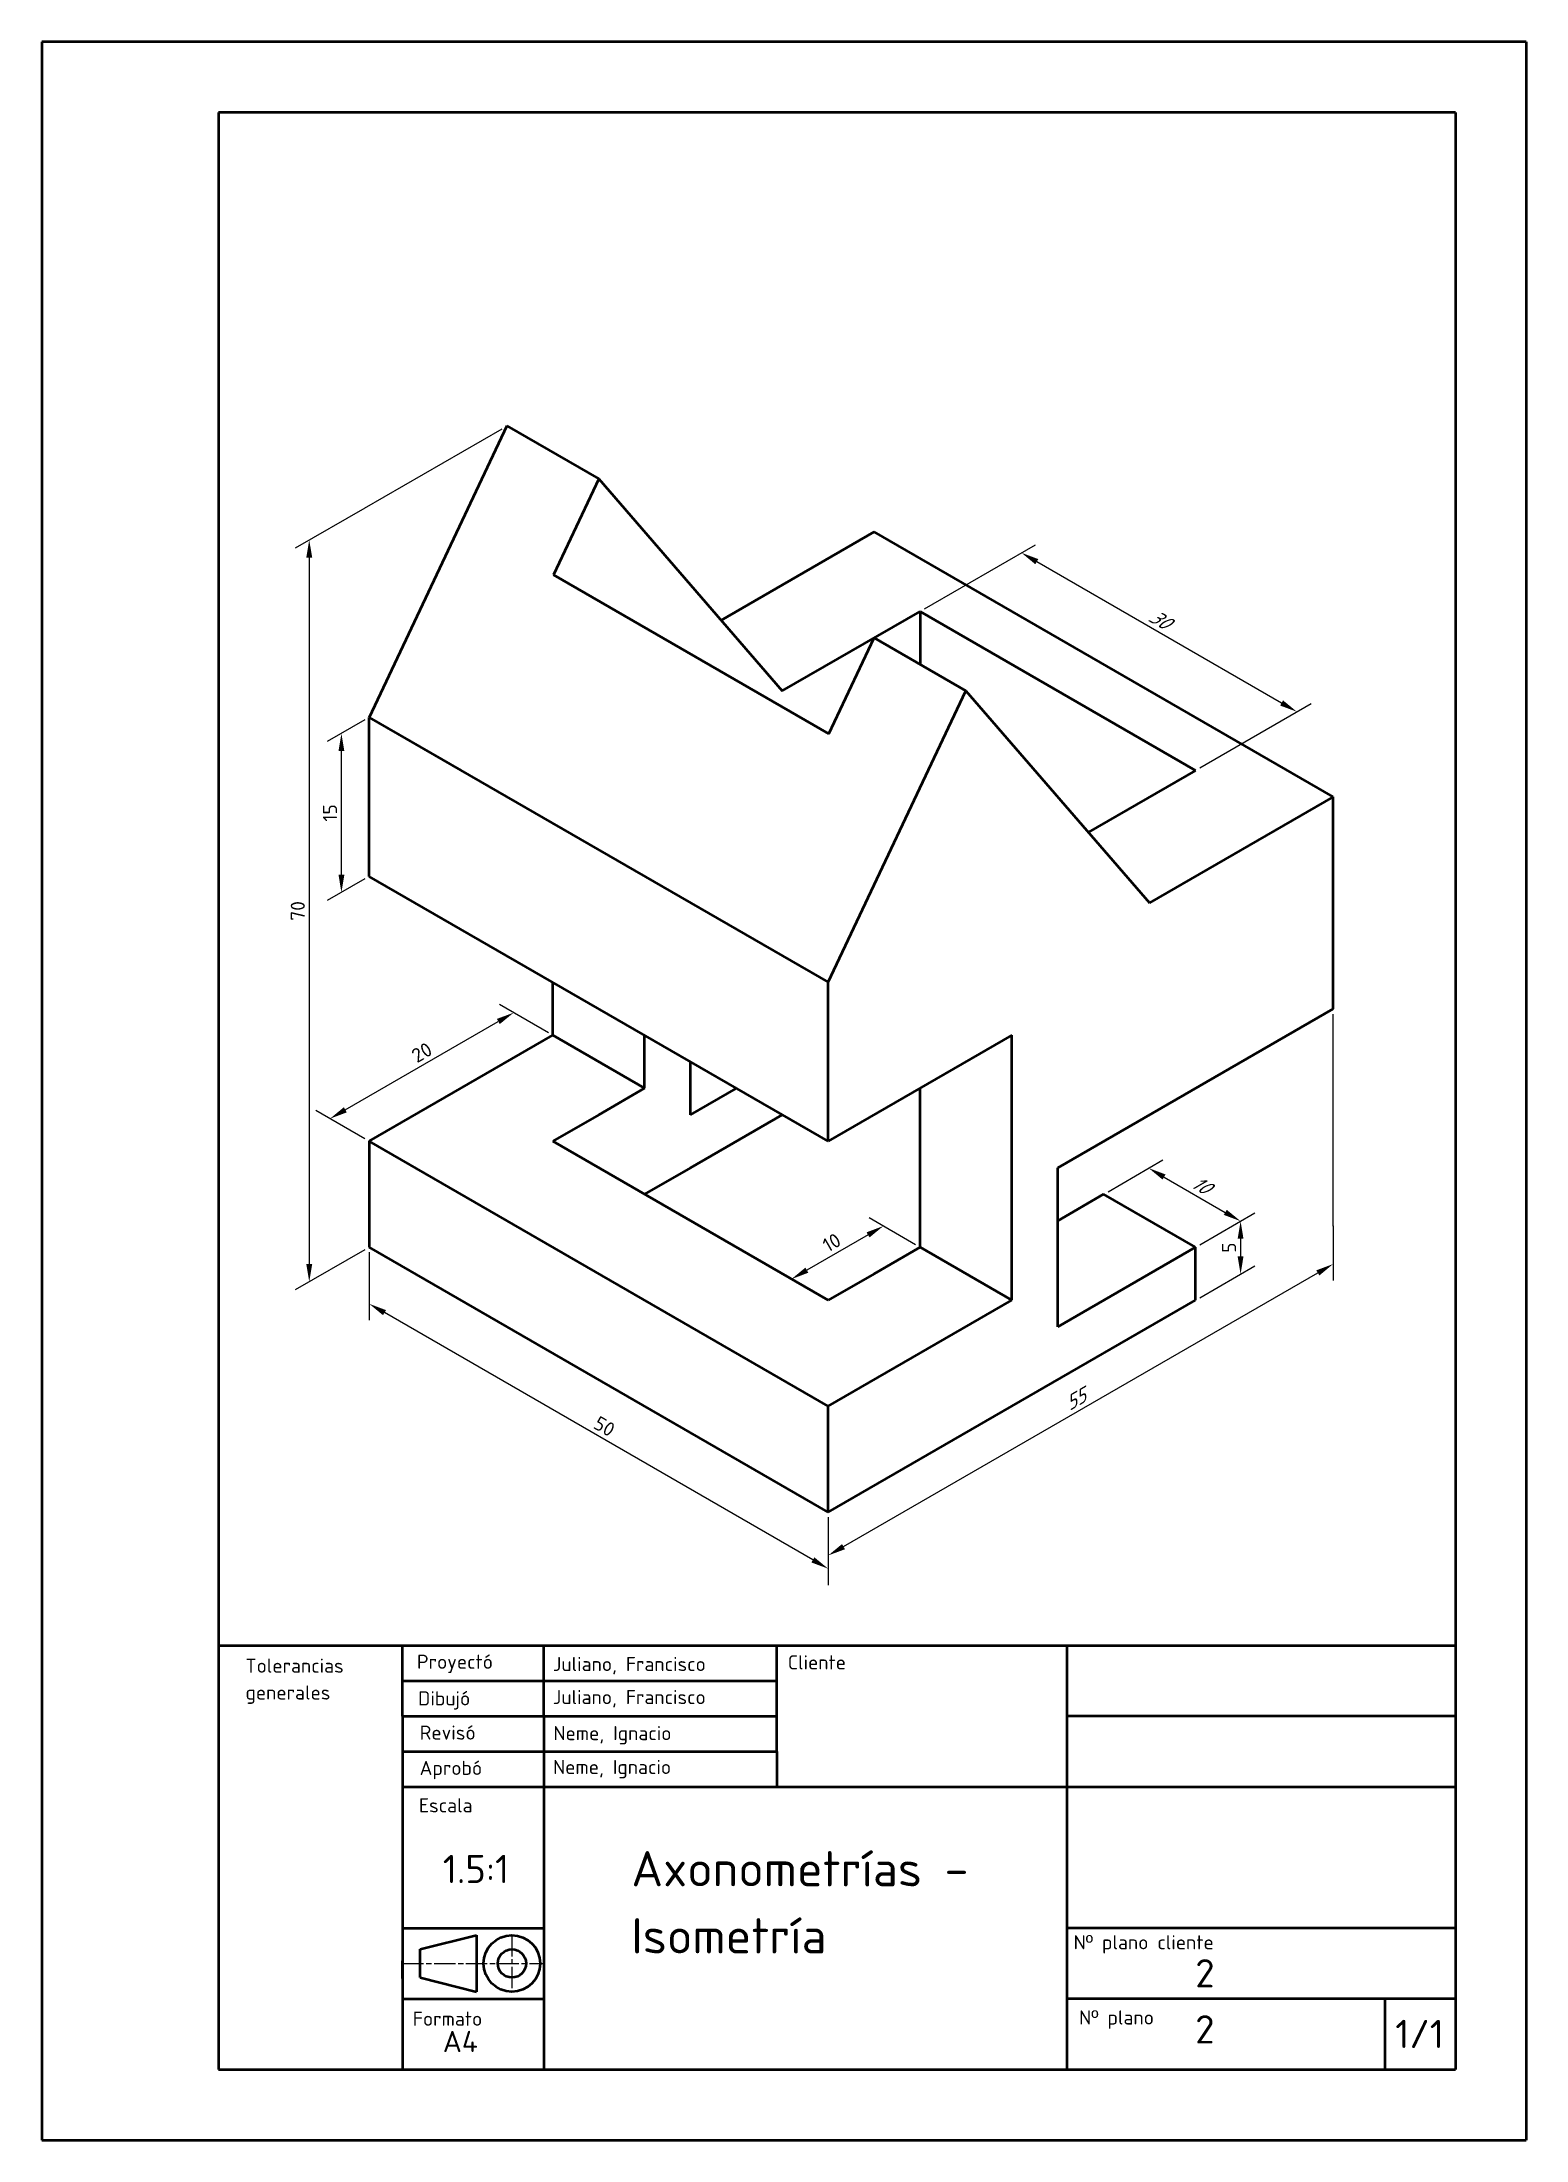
# Model space of a CAD drawing. Header units: millimetres. Extents: x 2667 to 2877, y 1860 to 2157.
import ezdxf

# ---------------------------------------------------------------- set-up
doc = ezdxf.new("R2010")
doc.units = ezdxf.units.MM
doc.header["$LTSCALE"] = 0.125
doc.linetypes.add('ACAD_ISO08W100', pattern=[36, 24, -3, 6, -3])
doc.layers.get('0').update_dxf_attribs({"lineweight": 50})
doc.layers.add('Capa1', color=7, linetype='Continuous')
doc.layers.add('capaCotas', color=7, linetype='Continuous', lineweight=25)
doc.styles.add('+30', font='isocpeur.ttf', dxfattribs={"oblique": 30, "height": 2})
doc.styles.add('-30', font='isocpeur.ttf', dxfattribs={"height": 2})
doc.styles.get("Standard").update_dxf_attribs({"font": 'isocpeur.ttf', "height": 2})
doc.dimstyles.new('ISO-25', dxfattribs={"dimtxt": 2, "dimasz": 2.5, "dimexe": 2, "dimexo": 0.625, "dimtad": 1, "dimlfac": 0.666667, "dimtxsty": 'Standard', "dimcen": 2.5, "dimclrt": 256, "dimadec": 0, "dimazin": 0, "dimtfac": 1, "dimtmove": 0, "dimatfit": 3, "dimfxl": 1, "dimtfillclr": 256, "dimlwd": -1, "dimlwe": -1, "dimarcsym": 0})

# ---------------------------------------------------------------- blocks, each defined once
blk = doc.blocks.new('*D32')
at = {"layer": 'capaCotas', "color": 0, "transparency": 16777216}
for p, q in [((2849.44, 1989.91), (2849.44, 1982.19)), ((2780.16, 1944.5), (2847.28, 1983.25)), ((2778, 1948.66), (2778, 1940.94))]:
    blk.add_line(p, q, dxfattribs=at)
for points in [[(2847.07, 1983.61), (2847.49, 1982.88), (2849.44, 1984.5)], [(2779.95, 1944.86), (2780.37, 1944.13), (2778, 1943.25)]]:
    blk.add_solid(points, dxfattribs=at)
at = {"layer": 'Defpoints', "color": 0, "transparency": 16777216}
for p in [(2849.44, 1990.63), (2849.44, 1984.5), (2778, 1949.38)]:
    blk.add_point(p, dxfattribs=at)
at = {"layer": 'capaCotas', "transparency": 16777216, "insert": (2812.91, 1965.28), "char_height": 2, "attachment_point": 5, "rotation": 30, "style": '+30'}
blk.add_mtext('55', dxfattribs=at)
blk = doc.blocks.new('*D33')
at = {"layer": 'capaCotas', "color": 0, "transparency": 16777216}
for p, q in [((2713.04, 1986.16), (2713.04, 1976.56)), ((2775.83, 1942.62), (2715.21, 1977.62)), ((2778, 1948.66), (2778, 1939.06))]:
    blk.add_line(p, q, dxfattribs=at)
for points in [[(2715.42, 1977.98), (2715, 1977.26), (2713.04, 1978.87)], [(2776.04, 1942.98), (2775.62, 1942.26), (2778, 1941.37)]]:
    blk.add_solid(points, dxfattribs=at)
at = {"layer": 'Defpoints', "color": 0, "transparency": 16777216}
for p in [(2713.04, 1986.88), (2713.04, 1978.87), (2778, 1949.38)]:
    blk.add_point(p, dxfattribs=at)
at = {"layer": 'capaCotas', "transparency": 16777216, "insert": (2746.33, 1961.52), "char_height": 2, "attachment_point": 5, "rotation": 330, "style": '-30'}
blk.add_mtext('50', dxfattribs=at)
blk = doc.blocks.new('*D34')
at = {"layer": 'capaCotas', "color": 0, "transparency": 16777216}
for p, q in [((2830.58, 1987.24), (2838.35, 1991.73)), ((2836.35, 1988.07), (2836.35, 1985.57)), ((2830.58, 1979.74), (2838.35, 1984.23))]:
    blk.add_line(p, q, dxfattribs=at)
for points in [[(2835.93, 1988.07), (2836.76, 1988.07), (2836.35, 1990.57)], [(2835.93, 1985.57), (2836.76, 1985.57), (2836.35, 1983.07)]]:
    blk.add_solid(points, dxfattribs=at)
at = {"layer": 'Defpoints', "color": 0, "transparency": 16777216}
for p in [(2829.96, 1986.88), (2836.35, 1983.07), (2829.96, 1979.38)]:
    blk.add_point(p, dxfattribs=at)
at = {"layer": 'capaCotas', "transparency": 16777216, "insert": (2834.72, 1986.82), "char_height": 2, "attachment_point": 5, "rotation": 90, "style": '-30'}
blk.add_mtext('5', dxfattribs=at)
blk = doc.blocks.new('*D35')
at = {"layer": 'capaCotas', "color": 0, "transparency": 16777216}
for p, q in [((2817.59, 1994.74), (2825.36, 1999.23)), ((2825.52, 1996.82), (2834.18, 1991.82)), ((2830.58, 1987.24), (2838.35, 1991.73))]:
    blk.add_line(p, q, dxfattribs=at)
for points in [[(2825.73, 1997.18), (2825.31, 1996.46), (2823.36, 1998.07)], [(2834.39, 1992.18), (2833.97, 1991.46), (2836.35, 1990.57)]]:
    blk.add_solid(points, dxfattribs=at)
at = {"layer": 'Defpoints', "color": 0, "transparency": 16777216}
for p in [(2816.97, 1994.38), (2836.35, 1990.57), (2829.96, 1986.88)]:
    blk.add_point(p, dxfattribs=at)
at = {"layer": 'capaCotas', "transparency": 16777216, "insert": (2830.67, 1995.73), "char_height": 2, "attachment_point": 5, "rotation": 330, "style": '+30'}
blk.add_mtext('10', dxfattribs=at)
blk = doc.blocks.new('*D36')
at = {"layer": 'capaCotas', "color": 0, "transparency": 16777216}
for p, q in [((2791.61, 2077.24), (2807.35, 2086.33)), ((2807.51, 2083.93), (2842.15, 2063.93)), ((2830.58, 2054.74), (2846.32, 2063.83))]:
    blk.add_line(p, q, dxfattribs=at)
for points in [[(2807.72, 2084.29), (2807.3, 2083.56), (2805.35, 2085.18)], [(2842.36, 2064.29), (2841.95, 2063.56), (2844.32, 2062.68)]]:
    blk.add_solid(points, dxfattribs=at)
at = {"layer": 'Defpoints', "color": 0, "transparency": 16777216}
for p in [(2790.99, 2076.88), (2844.32, 2062.68), (2829.96, 2054.38)]:
    blk.add_point(p, dxfattribs=at)
at = {"layer": 'capaCotas', "transparency": 16777216, "insert": (2824.83, 2075.8), "char_height": 2, "attachment_point": 5, "rotation": 330, "style": '+30'}
blk.add_mtext('30', dxfattribs=at)
blk = doc.blocks.new('*D37')
at = {"layer": 'capaCotas', "color": 0, "transparency": 16777216}
for p, q in [((2712.42, 2091.52), (2702.56, 2085.83)), ((2704.56, 2084.49), (2704.56, 1984.49)), ((2712.42, 1986.52), (2702.56, 1980.83))]:
    blk.add_line(p, q, dxfattribs=at)
for points in [[(2704.14, 2084.49), (2704.98, 2084.49), (2704.56, 2086.99)], [(2704.14, 1984.49), (2704.98, 1984.49), (2704.56, 1981.99)]]:
    blk.add_solid(points, dxfattribs=at)
at = {"layer": 'Defpoints', "color": 0, "transparency": 16777216}
for p in [(2713.04, 2091.88), (2713.04, 1986.88), (2704.56, 1981.99)]:
    blk.add_point(p, dxfattribs=at)
at = {"layer": 'capaCotas', "transparency": 16777216, "insert": (2702.94, 2034.49), "char_height": 2, "attachment_point": 5, "rotation": 90, "style": '-30'}
blk.add_mtext('70', dxfattribs=at)
blk = doc.blocks.new('*D38')
at = {"layer": 'capaCotas', "color": 0, "transparency": 16777216}
for p, q in [((2738.4, 2017.24), (2731.48, 2021.24)), ((2709.66, 2006.33), (2731.31, 2018.83)), ((2712.42, 2002.24), (2705.5, 2006.24))]:
    blk.add_line(p, q, dxfattribs=at)
for points in [[(2731.11, 2019.2), (2731.52, 2018.47), (2733.48, 2020.08)], [(2709.46, 2006.7), (2709.87, 2005.97), (2707.5, 2005.08)]]:
    blk.add_solid(points, dxfattribs=at)
at = {"layer": 'Defpoints', "color": 0, "transparency": 16777216}
for p in [(2733.48, 2020.08), (2739.02, 2016.88), (2713.04, 2001.88)]:
    blk.add_point(p, dxfattribs=at)
at = {"layer": 'capaCotas', "transparency": 16777216, "insert": (2720.49, 2014.46), "char_height": 2, "attachment_point": 5, "rotation": 30, "style": '-30'}
blk.add_mtext('20', dxfattribs=at)
blk = doc.blocks.new('*D39')
at = {"layer": 'capaCotas', "color": 0, "transparency": 16777216}
for p, q in [((2790.36, 1987.24), (2783.8, 1991.03)), ((2783.63, 1988.63), (2774.97, 1983.63)), ((2777.37, 1979.74), (2770.81, 1983.53))]:
    blk.add_line(p, q, dxfattribs=at)
for points in [[(2783.42, 1988.99), (2783.84, 1988.27), (2785.8, 1989.88)], [(2774.76, 1983.99), (2775.18, 1983.27), (2772.81, 1982.38)]]:
    blk.add_solid(points, dxfattribs=at)
at = {"layer": 'Defpoints', "color": 0, "transparency": 16777216}
for p in [(2790.99, 1986.88), (2772.81, 1982.38), (2778, 1979.38)]:
    blk.add_point(p, dxfattribs=at)
at = {"layer": 'capaCotas', "transparency": 16777216, "insert": (2778.49, 1987.54), "char_height": 2, "attachment_point": 5, "rotation": 30, "style": '-30'}
blk.add_mtext('10', dxfattribs=at)
blk = doc.blocks.new('*D40')
at = {"layer": 'capaCotas', "color": 0, "transparency": 16777216}
for p, q in [((2712.42, 2061.52), (2707.11, 2058.46)), ((2709.11, 2039.61), (2709.11, 2057.11)), ((2712.42, 2039.02), (2707.11, 2035.96))]:
    blk.add_line(p, q, dxfattribs=at)
for points in [[(2708.7, 2057.11), (2709.53, 2057.11), (2709.11, 2059.61)], [(2708.7, 2039.61), (2709.53, 2039.61), (2709.11, 2037.11)]]:
    blk.add_solid(points, dxfattribs=at)
at = {"layer": 'Defpoints', "color": 0, "transparency": 16777216}
for p in [(2713.04, 2061.88), (2709.11, 2059.61), (2713.04, 2039.38)]:
    blk.add_point(p, dxfattribs=at)
at = {"layer": 'capaCotas', "transparency": 16777216, "insert": (2707.49, 2048.36), "char_height": 2, "attachment_point": 5, "rotation": 90}
blk.add_mtext('15', dxfattribs=at)

msp = doc.modelspace()

# ---------------------------------------------------------------- linework, layer by layer
for p, q in [((2876.74, 2157.496), (2666.74, 2157.496)), ((2666.74, 2157.496), (2666.74, 1860.496)), ((2876.74, 2157.496), (2876.74, 1860.496)), ((2866.74, 2147.496), (2691.74, 2147.496)), ((2691.74, 2147.496), (2691.74, 1870.496)), ((2866.74, 2147.496), (2866.74, 1870.496)), ((2732.529, 2103.134), (2713.043, 2061.884)), ((2732.529, 2103.134), (2745.519, 2095.634)), ((2745.519, 2095.634), (2739.113, 2082.071)), ((2745.519, 2095.634), (2771.5, 2065.634)), ((2784.49, 2088.134), (2762.797, 2075.609)), ((2849.442, 2050.634), (2784.49, 2088.134)), ((2739.113, 2082.071), (2778.084, 2059.571)), ((2771.5, 2065.634), (2790.986, 2076.884)), ((2790.986, 2076.884), (2829.957, 2054.384)), ((2790.986, 2076.884), (2790.986, 2069.384)), ((2778.084, 2059.571), (2784.49, 2073.134)), ((2797.481, 2065.634), (2784.49, 2073.134)), ((2777.995, 2024.384), (2797.481, 2065.634)), ((2797.481, 2065.634), (2823.462, 2035.634)), ((2713.043, 2039.384), (2713.043, 2061.884)), ((2713.043, 2061.884), (2777.995, 2024.384)), ((2713.043, 2061.884), (2726.034, 2054.384)), ((2829.957, 2054.384), (2814.813, 2045.64)), ((2849.442, 2050.634), (2823.462, 2035.634)), ((2849.442, 2020.634), (2849.442, 2050.634)), ((2814.813, 2045.64), (2814.802, 2045.634)), ((2777.995, 2001.884), (2713.043, 2039.384)), ((2739.024, 2016.884), (2739.024, 2024.384)), ((2777.995, 2001.884), (2777.995, 2024.384)), ((2810.471, 1998.134), (2849.442, 2020.634)), ((2713.043, 2001.884), (2739.024, 2016.884)), ((2739.024, 2016.884), (2752.015, 2009.384)), ((2752.015, 2009.384), (2752.015, 2016.891)), ((2803.976, 2016.884), (2777.995, 2001.884)), ((2803.976, 1979.384), (2803.976, 2016.884)), ((2758.51, 2005.634), (2758.51, 2013.134)), ((2752.015, 2009.384), (2745.519, 2005.634)), ((2758.51, 2005.634), (2764.959, 2009.357)), ((2790.986, 1986.884), (2790.986, 2009.384)), ((2745.519, 2005.634), (2739.024, 2001.884)), ((2758.51, 1998.134), (2771.499, 2005.633)), ((2777.995, 1964.384), (2713.043, 2001.884)), ((2713.043, 2001.884), (2713.043, 1986.884)), ((2739.024, 2001.884), (2777.995, 1979.384)), ((2758.51, 1998.134), (2752.015, 1994.384)), ((2810.471, 1975.634), (2810.471, 1998.134)), ((2816.966, 1994.384), (2810.477, 1990.637)), ((2829.957, 1986.884), (2816.966, 1994.384)), ((2777.995, 1949.384), (2713.043, 1986.884)), ((2784.49, 1983.134), (2790.986, 1986.884)), ((2803.976, 1979.384), (2790.986, 1986.884)), ((2829.957, 1986.884), (2810.471, 1975.634)), ((2829.957, 1979.384), (2829.957, 1986.884)), ((2784.49, 1983.134), (2777.995, 1979.384)), ((2777.995, 1949.384), (2829.957, 1979.384)), ((2777.995, 1964.384), (2803.976, 1979.384)), ((2777.995, 1949.384), (2777.995, 1964.384)), ((2691.74, 1930.496), (2866.74, 1930.496)), ((2717.74, 1920.496), (2717.74, 1930.496)), ((2737.74, 1920.496), (2737.74, 1930.496)), ((2770.74, 1915.496), (2770.74, 1930.496)), ((2801.74, 1930.496), (2811.74, 1930.496)), ((2811.74, 1930.496), (2811.74, 1870.496)), ((2717.74, 1925.496), (2760.74, 1925.496)), ((2760.74, 1925.496), (2770.74, 1925.496)), ((2717.74, 1920.496), (2760.74, 1920.496)), ((2717.74, 1920.496), (2717.74, 1870.496)), ((2737.74, 1920.496), (2737.74, 1870.496)), ((2760.74, 1920.496), (2770.74, 1920.496)), ((2866.74, 1920.496), (2811.74, 1920.496)), ((2717.74, 1915.496), (2760.74, 1915.496)), ((2760.74, 1915.496), (2770.74, 1915.496)), ((2770.74, 1915.496), (2770.74, 1910.496)), ((2717.74, 1910.496), (2760.74, 1910.496)), ((2760.74, 1910.496), (2801.74, 1910.496)), ((2801.74, 1910.496), (2866.74, 1910.496)), ((2717.74, 1890.496), (2737.74, 1890.496)), ((2720.24, 1887.496), (2728.24, 1889.496)), ((2728.24, 1889.496), (2728.24, 1881.496)), ((2866.74, 1890.496), (2811.74, 1890.496)), ((2720.24, 1883.496), (2720.24, 1887.496)), ((2717.74, 1883.366), (2717.74, 1885.866)), ((2717.74, 1883.366), (2717.74, 1880.496)), ((2720.24, 1883.496), (2728.24, 1881.496)), ((2717.74, 1880.496), (2737.74, 1880.496)), ((2717.74, 1880.496), (2717.74, 1880.496)), ((2717.74, 1880.496), (2720.24, 1880.496)), ((2866.74, 1880.496), (2811.74, 1880.496)), ((2866.74, 1880.496), (2856.74, 1880.496)), ((2856.74, 1880.496), (2856.74, 1870.496)), ((2691.74, 1870.496), (2866.74, 1870.496)), ((2666.74, 1860.496), (2876.74, 1860.496))]:
    msp.add_line(p, q)
for radius in [4, 2]:
    msp.add_circle((2733.24, 1885.496), radius)
at = {"layer": 'capaCotas'}
for p, q in [((2712.372, 2091.497), (2731.858, 2102.747)), ((2849.443, 1989.878), (2849.443, 2019.878)), ((2849.443, 1989.878), (2849.443, 1987.878))]:
    msp.add_line(p, q, dxfattribs=at)
at = {"layer": 'capaCotas', "color": 0, "linetype": 'ACAD_ISO08W100', "lineweight": 25}
for p, q in [((2733.24, 1889.496), (2733.24, 1881.496)), ((2717.74, 1885.496), (2737.74, 1885.496))]:
    msp.add_line(p, q, dxfattribs=at)

# ---------------------------------------------------------------- texts
for s, height, p in [('Tolerancias', 2, (2695.533, 1926.647)), ('Proyectó', 2, (2719.805, 1927.204)), ('Juliano, Francisco', 2, (2739.024, 1926.882)), ('Cliente', 2, (2772.283, 1927.118)), ('generales', 2, (2695.533, 1922.847)), ('Dibujó', 2, (2719.97, 1922.022)), ('Juliano, Francisco', 2, (2739.019, 1922.198)), ('Revisó', 2, (2720.188, 1917.174)), ('Neme, Ignacio', 2, (2739.105, 1917.1)), ('Aprobó', 2, (2720.183, 1912.176)), ('Neme, Ignacio', 2, (2739.057, 1912.307)), ('Escala ', 2, (2720.079, 1906.88)), ('1.5:1', 4, (2723.456, 1896.866)), ('Axonometrías -', 5, (2750.138, 1896.407)), ('Isometría', 5, (2750.138, 1886.907)), ('Nº plano cliente', 2, (2812.719, 1887.492)), ('2', 4, (2829.938, 1882.102)), ('Formato', 2, (2719.213, 1876.673)), ('Nº plano ', 2, (2813.498, 1876.846)), ('2', 4, (2829.928, 1874.163)), ('A4', 3, (2723.458, 1872.95))]:
    msp.add_text(s, height=height).set_placement(p)
at = {"layer": 'Capa1', "lineweight": 35}
msp.add_text('1/1', height=4, dxfattribs=at).set_placement((2858.24, 1873.517))

# ---------------------------------------------------------------- dimensions: what is measured, and where the dimension line sits
at = {"layer": 'capaCotas'}
for p1, p2, distance, override, picture, middle in [((2713.043, 2091.884), (2713.043, 1986.884), -8.482, {"dimtxsty": '-30'}, '*D37', (2702.936, 2034.487)), ((2816.966, 1994.384), (2829.957, 1986.884), 6.391, {"dimtxsty": '+30'}, '*D35', (2830.665, 1995.731)), ((2790.986, 1986.884), (2777.995, 1979.384), -5.19, {"dimtxsty": '-30'}, '*D39', (2778.488, 1987.537)), ((2777.995, 1949.384), (2849.442, 1990.634), -5.316, {"dimtxsty": '+30'}, '*D32', (2812.906, 1965.278)), ((2829.957, 1986.884), (2829.957, 1979.384), 6.391, {"dimtxsty": '-30'}, '*D34', (2834.723, 1986.824)), ((2777.995, 1949.384), (2713.043, 1986.884), 6.943, {"dimtxsty": '-30'}, '*D33', (2746.332, 1961.524))]:
    dim = msp.add_aligned_dim(p1=p1, p2=p2, distance=distance, dimstyle='ISO-25', override=override, dxfattribs=at)
    dim.commit()
    dim.dimension.update_dxf_attribs({"geometry": picture, "text_midpoint": middle})
for base, p1, p2, angle, override, picture, middle in [((2844.319, 2062.675), (2790.986, 2076.884), (2829.957, 2054.384), 330, {"dimtxsty": '+30'}, '*D36', (2824.02, 2074.395)), ((2733.48, 2020.085), (2713.043, 2001.884), (2739.024, 2016.884), 30, {"dimtxsty": '-30'}, '*D38', (2721.302, 2013.054))]:
    dim = msp.add_linear_dim(base=base, p1=p1, p2=p2, angle=angle, dimstyle='ISO-25', override=override, dxfattribs=at)
    dim.commit()
    dim.dimension.update_dxf_attribs({"geometry": picture, "text_midpoint": middle, "dimtype": 161})
dim = msp.add_aligned_dim(p1=(2713.043, 2039.384), p2=(2713.043, 2061.884), distance=3.93, dimstyle='ISO-25', dxfattribs=at)
dim.commit()
dim.dimension.update_dxf_attribs({"geometry": '*D40', "text_midpoint": (2707.488, 2048.365)})

doc.saveas('drawing.dxf')
